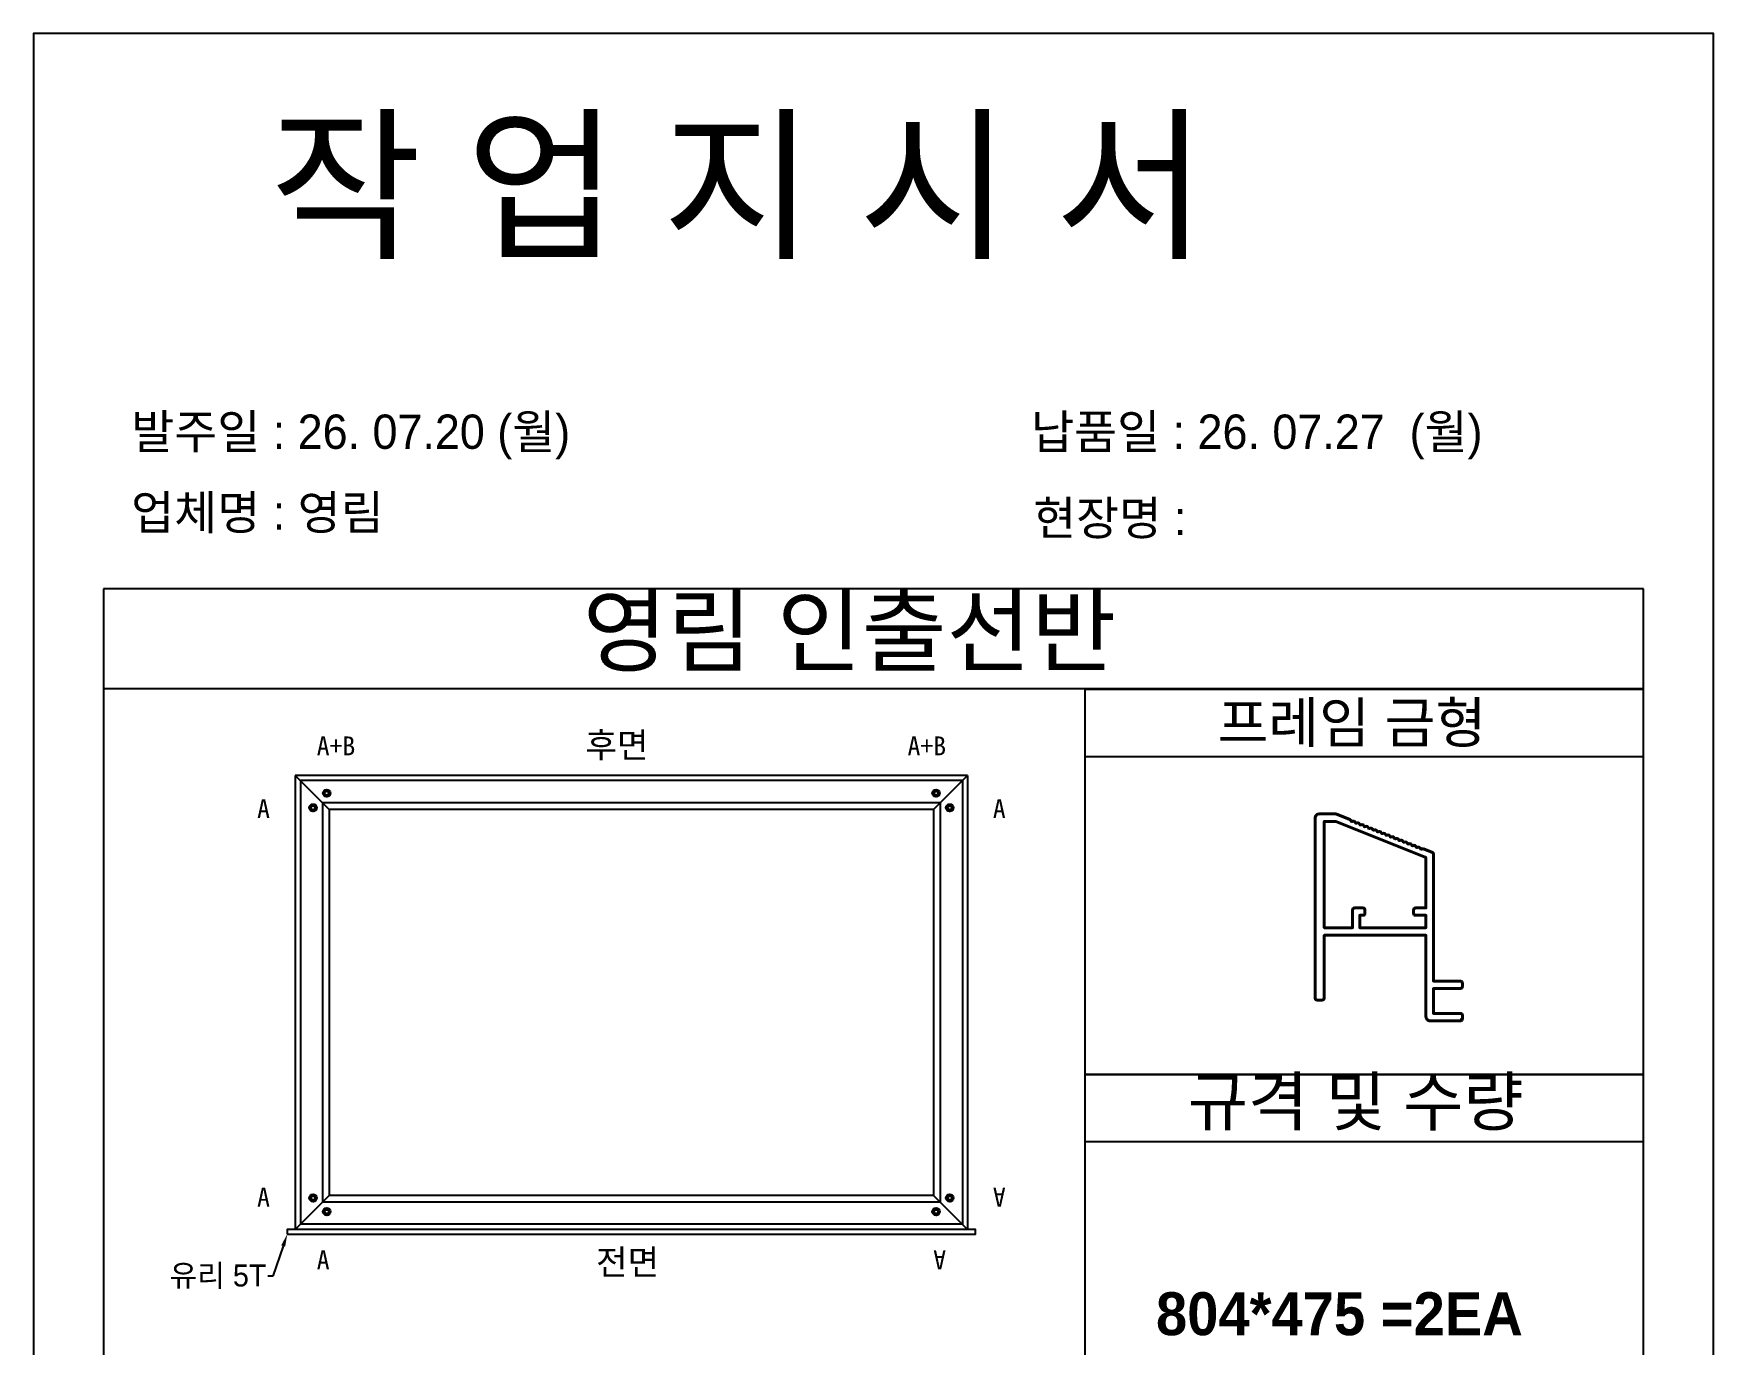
# Model space of a CAD drawing. Header units: millimetres. Extents: x -44117 to 256353, y -2095463 to 65325.
# Drawn here: x 97830 to 100501, y -1039911 to -1037828 of the extents above; entities that cross this region are included whole.
import ezdxf
from ezdxf import colors
from ezdxf.entities.mleader import LeaderData, LeaderLine
from ezdxf.math import Vec2, Vec3

# ---------------------------------------------------------------- set-up
doc = ezdxf.new("R2010")
doc.units = ezdxf.units.MM
doc.header["$LTSCALE"] = 10
for name, color, linetype in [('02 Glass', 4, 'Continuous'), ('02 Profile', 3, 'Continuous'), ('A', 1, 'Continuous')]:
    doc.layers.add(name, color=color, linetype=linetype)
doc.layers.add('1', color=2, linetype='Continuous', lineweight=40)
doc.layers.add('D', color=4, linetype='Continuous', lineweight=5)
doc.dimstyles.get("Standard").update_dxf_attribs({"dimtxt": 0.18, "dimasz": 0.18, "dimexe": 0.18, "dimexo": 0.0625, "dimgap": 0.09, "dimtad": 0, "dimtih": 1, "dimtoh": 1, "dimdec": 4, "dimzin": 0, "dimdsep": 46, "dimtxsty": 'Standard', "dimcen": 0.09, "dimadec": 0, "dimazin": 0, "dimtfac": 1, "dimtdec": 4, "dimtofl": 0, "dimtmove": 0, "dimatfit": 3, "dimfxl": 0, "dimtolj": 1, "dimtzin": 0, "dimarcsym": 0})
pattern_1 = [(45, (83856.2743, -1036373.2572), (-0.67351921, 0.67351921), [])]
pattern_2 = [(45, (83878.0243, -1036350.0072), (-0.67351921, 0.67351921), [])]
pattern_3 = [(45, (84074.4193, -1035422.9789), (-0.67351921, 0.67351921), [])]
pattern_4 = [(45, (84096.1693, -1035399.7289), (-0.67351921, 0.67351921), [])]
pattern_5 = [(45, (67201.8214, -1041665.5218), (-0.67351921, 0.67351921), [])]
pattern_6 = [(45, (67223.5714, -1041643.7718), (-0.67351921, 0.67351921), [])]
pattern_7 = [(225, (113704.9335, -1042363.0502), (0.67351921, -0.67351921), [])]
pattern_8 = [(225, (113683.1835, -1042384.8002), (0.67351921, -0.67351921), [])]

# ---------------------------------------------------------------- blocks, each defined once
blk = doc.blocks.new('*D7950')
at = {"layer": 'D', "color": 0, "lineweight": -2}
for p, q in [((100100.6, -1039396.3), (100100.5, -1039396.1)), ((100100.8, -1039396.3), (100100.6, -1039396.3))]:
    blk.add_line(p, q, dxfattribs=at)
at = {"layer": 'D', "color": 0, "insert": (100101.4, -1039396.3), "char_height": 0.18, "attachment_point": 5, "bg_fill": 3, "box_fill_scale": 1.1, "bg_fill_color": 257, "bg_fill_transparency": 0}
blk.add_mtext('\\A1;R3.2877', dxfattribs=at)
at = {"layer": 'D', "color": 0, "lineweight": -2}
for p, q in [((100098.3, -1039393.4), (100098.4, -1039393.4)), ((100098.4, -1039393.5), (100098.4, -1039393.3))]:
    blk.add_line(p, q, dxfattribs=at)
at = {"layer": 'D', "color": 0}
blk.add_solid([(100100.5, -1039396.1), (100100.5, -1039396.2), (100100.4, -1039396)], dxfattribs=at)
at = {"layer": 'Defpoints', "color": 0}
for p in [(100098.4, -1039393.4), (100100.4, -1039396)]:
    blk.add_point(p, dxfattribs=at)

msp = doc.modelspace()

# ---------------------------------------------------------------- hatches: boundary and pattern name
at = {"layer": 'A'}
h = msp.add_hatch(dxfattribs=at)
h.set_pattern_fill('ANSI31', color=1, scale=0.3)
h.set_pattern_definition(pattern_2)
h.paths.add_polyline_path([(98290.23137, -1039034.85371, 1), (98302.23137, -1039034.85371, 1)])
h.paths.add_polyline_path([(98299.23137, -1039034.85371, -1), (98293.23137, -1039034.85371, -1)], flags=16)
h = msp.add_hatch(dxfattribs=at)
h.set_pattern_fill('ANSI31', color=1, scale=0.3)
h.set_pattern_definition(pattern_2)
h.paths.add_polyline_path([(98290.23137, -1039034.85371, 1), (98302.23137, -1039034.85371, 1)])
h.paths.add_polyline_path([(98299.23137, -1039034.85371, -1), (98293.23137, -1039034.85371, -1)], flags=16)
h = msp.add_hatch(dxfattribs=at)
h.set_pattern_fill('ANSI31', color=1, scale=0.3)
h.set_pattern_definition(pattern_4)
h.paths.add_polyline_path([(99270.97637, -1039034.85371, -1), (99258.97637, -1039034.85371, -1)])
h.paths.add_polyline_path([(99261.97637, -1039034.85371, 1), (99267.97637, -1039034.85371, 1)], flags=16)
h = msp.add_hatch(dxfattribs=at)
h.set_pattern_fill('ANSI31', color=1, scale=0.3)
h.set_pattern_definition(pattern_4)
h.paths.add_polyline_path([(99270.97637, -1039034.85371, -1), (99258.97637, -1039034.85371, -1)])
h.paths.add_polyline_path([(99261.97637, -1039034.85371, 1), (99267.97637, -1039034.85371, 1)], flags=16)
h = msp.add_hatch(dxfattribs=at)
h.set_pattern_fill('ANSI31', color=1, scale=0.3)
h.set_pattern_definition(pattern_1)
h.paths.add_polyline_path([(98268.48137, -1039058.10371, 1), (98280.48137, -1039058.10371, 1)])
h.paths.add_polyline_path([(98277.48137, -1039058.10371, -1), (98271.48137, -1039058.10371, -1)], flags=16)
h = msp.add_hatch(dxfattribs=at)
h.set_pattern_fill('ANSI31', color=1, scale=0.3)
h.set_pattern_definition(pattern_1)
h.paths.add_polyline_path([(98268.48137, -1039058.10371, 1), (98280.48137, -1039058.10371, 1)])
h.paths.add_polyline_path([(98277.48137, -1039058.10371, -1), (98271.48137, -1039058.10371, -1)], flags=16)
h = msp.add_hatch(dxfattribs=at)
h.set_pattern_fill('ANSI31', color=1, scale=0.3)
h.set_pattern_definition(pattern_3)
h.paths.add_polyline_path([(99292.72637, -1039058.10371, -1), (99280.72637, -1039058.10371, -1)])
h.paths.add_polyline_path([(99283.72637, -1039058.10371, 1), (99289.72637, -1039058.10371, 1)], flags=16)
h = msp.add_hatch(dxfattribs=at)
h.set_pattern_fill('ANSI31', color=1, scale=0.3)
h.set_pattern_definition(pattern_3)
h.paths.add_polyline_path([(99292.72637, -1039058.10371, -1), (99280.72637, -1039058.10371, -1)])
h.paths.add_polyline_path([(99283.72637, -1039058.10371, 1), (99289.72637, -1039058.10371, 1)], flags=16)
h = msp.add_hatch(dxfattribs=at)
h.set_pattern_fill('ANSI31', color=1, scale=0.3)
h.set_pattern_definition(pattern_5)
h.paths.add_polyline_path([(98268.48137, -1039678.20371, -1), (98280.48137, -1039678.20371, -1)])
h.paths.add_polyline_path([(98277.48137, -1039678.20371, 1), (98271.48137, -1039678.20371, 1)], flags=16)
h = msp.add_hatch(dxfattribs=at)
h.set_pattern_fill('ANSI31', color=1, scale=0.3)
h.set_pattern_definition(pattern_5)
h.paths.add_polyline_path([(98268.48137, -1039678.20371, -1), (98280.48137, -1039678.20371, -1)])
h.paths.add_polyline_path([(98277.48137, -1039678.20371, 1), (98271.48137, -1039678.20371, 1)], flags=16)
h = msp.add_hatch(dxfattribs=at)
h.set_pattern_fill('ANSI31', color=1, scale=0.3, angle=180)
h.set_pattern_definition(pattern_7)
h.paths.add_polyline_path([(99292.72637, -1039678.20371, 1), (99280.72637, -1039678.20371, 1)])
h.paths.add_polyline_path([(99283.72637, -1039678.20371, -1), (99289.72637, -1039678.20371, -1)], flags=16)
h = msp.add_hatch(dxfattribs=at)
h.set_pattern_fill('ANSI31', color=1, scale=0.3, angle=180)
h.set_pattern_definition(pattern_7)
h.paths.add_polyline_path([(99292.72637, -1039678.20371, 1), (99280.72637, -1039678.20371, 1)])
h.paths.add_polyline_path([(99283.72637, -1039678.20371, -1), (99289.72637, -1039678.20371, -1)], flags=16)
h = msp.add_hatch(dxfattribs=at)
h.set_pattern_fill('ANSI31', color=1, scale=0.3)
h.set_pattern_definition(pattern_6)
h.paths.add_polyline_path([(98290.23137, -1039699.95371, -1), (98302.23137, -1039699.95371, -1)])
h.paths.add_polyline_path([(98299.23137, -1039699.95371, 1), (98293.23137, -1039699.95371, 1)], flags=16)
h = msp.add_hatch(dxfattribs=at)
h.set_pattern_fill('ANSI31', color=1, scale=0.3)
h.set_pattern_definition(pattern_6)
h.paths.add_polyline_path([(98290.23137, -1039699.95371, -1), (98302.23137, -1039699.95371, -1)])
h.paths.add_polyline_path([(98299.23137, -1039699.95371, 1), (98293.23137, -1039699.95371, 1)], flags=16)
h = msp.add_hatch(dxfattribs=at)
h.set_pattern_fill('ANSI31', color=1, scale=0.3, angle=180)
h.set_pattern_definition(pattern_8)
h.paths.add_polyline_path([(99270.97637, -1039699.95371, 1), (99258.97637, -1039699.95371, 1)])
h.paths.add_polyline_path([(99261.97637, -1039699.95371, -1), (99267.97637, -1039699.95371, -1)], flags=16)
h = msp.add_hatch(dxfattribs=at)
h.set_pattern_fill('ANSI31', color=1, scale=0.3, angle=180)
h.set_pattern_definition(pattern_8)
h.paths.add_polyline_path([(99270.97637, -1039699.95371, 1), (99258.97637, -1039699.95371, 1)])
h.paths.add_polyline_path([(99261.97637, -1039699.95371, -1), (99267.97637, -1039699.95371, -1)], flags=16)

# ---------------------------------------------------------------- linework, layer by layer
for p, q in [((100389.43698, -1038710.18537), (97941.52382, -1038710.18537)), ((100389.43698, -1038869.14077), (97941.52382, -1038869.14077)), ((99501.63247, -1038869.14077), (99501.63247, -1041493.22465))]:
    msp.add_line(p, q)
for points in [[(97830.25503, -1041604.49343), (100500.70576, -1041604.49343), (100500.70576, -1037827.71311), (97830.25503, -1037827.71311)], [(100389.53121, -1038869.88113), (99501.63247, -1038869.88113), (99501.63247, -1038976.51413), (100389.53121, -1038976.51413)], [(100389.53121, -1039481.81643), (99501.63247, -1039481.81643), (99501.63247, -1039588.44943), (100389.53121, -1039588.44943)]]:
    msp.add_lwpolyline(points, close=True)
msp.add_lwpolyline([(97941.52382, -1038710.18537), (97941.52382, -1041493.22465), (100389.43698, -1041493.22465), (100389.43698, -1038710.18537)])
at = {"layer": '02 Glass'}
msp.add_lwpolyline([(98233.53137, -1039735.65371), (99327.67637, -1039735.65371), (99327.67637, -1039728.15371), (98233.53137, -1039728.15371)], close=True, dxfattribs=at)
at = {"layer": '02 Profile'}
for p, q in [((99314.92637, -1039006.65371), (98246.28137, -1039006.65371)), ((98300.28137, -1039060.65371), (98246.28137, -1039006.65371)), ((98246.28137, -1039006.65371), (98246.28137, -1039728.15371)), ((98246.28137, -1039006.65371), (98300.28137, -1039060.65371)), ((99306.77654, -1039014.80353), (98254.4312, -1039014.80353)), ((98254.4312, -1039014.80353), (98254.4312, -1039720.00388)), ((99314.92637, -1039006.65371), (99260.92637, -1039060.65371)), ((99314.92637, -1039006.65371), (99260.92637, -1039060.65371)), ((99306.77654, -1039014.80353), (99306.77654, -1039720.00388)), ((99314.92637, -1039006.65371), (99314.92637, -1039728.15371)), ((99271.42637, -1039050.15371), (98289.78137, -1039050.15371)), ((98289.78137, -1039050.15371), (98289.78137, -1039684.65371)), ((99260.92637, -1039060.65371), (98300.28137, -1039060.65371)), ((98300.28137, -1039060.65371), (98300.28137, -1039674.15371)), ((99260.92637, -1039060.65371), (99260.92637, -1039674.15371)), ((99271.42637, -1039050.15371), (99271.42637, -1039684.65371)), ((98300.28137, -1039674.15371), (98246.28137, -1039728.15371)), ((98246.28137, -1039728.15371), (98300.28137, -1039674.15371)), ((99271.42637, -1039684.65371), (98289.78137, -1039684.65371)), ((99260.92637, -1039674.15371), (98300.28137, -1039674.15371)), ((99314.92637, -1039728.15371), (99260.92637, -1039674.15371)), ((99314.92637, -1039728.15371), (99260.92637, -1039674.15371)), ((99314.92637, -1039728.15371), (98246.28137, -1039728.15371)), ((99306.77654, -1039720.00388), (98254.4312, -1039720.00388))]:
    msp.add_line(p, q, dxfattribs=at)
at = {"layer": '1'}
msp.add_lwpolyline([(100042.53573, -1039136.35422), (99900.43396, -1039079.75433), (99882.02278, -1039079.75433), (99882.02278, -1039248.74293), (99927.0645, -1039248.74293), (99927.0645, -1039220.46857, -0.4142135624), (99930.35221, -1039217.18086), (99943.50308, -1039217.18086, -0.4142135624), (99946.79079, -1039220.46857), (99946.79079, -1039225.72892, -0.4142135624), (99943.50308, -1039229.01663), (99938.5715, -1039229.01663), (99938.5715, -1039248.74293), (100043.77842, -1039248.74293), (100043.77842, -1039229.01663), (100027.33984, -1039229.01663, -0.4142135624), (100024.05212, -1039225.72892), (100024.05212, -1039220.46857, -0.4142135624), (100027.33984, -1039217.18086), (100043.77842, -1039217.18086), (100043.77842, -1039138.18683, 0.3070783015)], format="xyb", close=True, dxfattribs=at)
at = {"layer": 'A'}
for p, q in [((98246.28137, -1039006.65371), (98299.68137, -1039060.05371)), ((99314.92637, -1039006.65371), (99261.52637, -1039060.05371)), ((98246.28137, -1039728.15371), (98299.68137, -1039674.75371)), ((99314.92637, -1039728.15371), (99261.52637, -1039674.75371))]:
    msp.add_line(p, q, dxfattribs=at)
at = {"layer": 'A', "color": 242, "true_color": 0xcd2027}
for centre, radius in [((98296.23137, -1039034.85371), 6), ((98296.23137, -1039034.85371), 6), ((98296.23137, -1039034.85371), 3), ((99264.97637, -1039034.85371), 6), ((99264.97637, -1039034.85371), 6), ((99264.97637, -1039034.85371), 3), ((98274.48137, -1039058.10371), 6), ((98274.48137, -1039058.10371), 6), ((98274.48137, -1039058.10371), 3), ((99286.72637, -1039058.10371), 6), ((99286.72637, -1039058.10371), 6), ((99286.72637, -1039058.10371), 3), ((98274.48137, -1039678.20371), 6), ((98274.48137, -1039678.20371), 6), ((98274.48137, -1039678.20371), 3), ((99286.72637, -1039678.20371), 6), ((99286.72637, -1039678.20371), 6), ((99286.72637, -1039678.20371), 3), ((98296.23137, -1039699.95371), 6), ((98296.23137, -1039699.95371), 6), ((98296.23137, -1039699.95371), 3), ((99264.97637, -1039699.95371), 6), ((99264.97637, -1039699.95371), 6), ((99264.97637, -1039699.95371), 3)]:
    msp.add_circle(centre, radius, dxfattribs=at)

# ---------------------------------------------------------------- texts
for s, width, gutter_width, heights, insert, char_height, attachment_point in [('{\\fGulim|b0|i0|c129|p50;작 업 지 시 서}', 4553.9528048, 17.21164, [-214.58863], (98205.68879, -1037972.45745), 192.7704086, 1), ('\\pt11;{\\fGulim|b0|i0|c129|p50;발주일 : 26. 07.20 (월)}', 5257.1634623, 19.86943, [54.84616], (97985.39113, -1038433.1471), 54.5217024, 1), ('{\\fGulim|b0|i0|c129|p50;납품일 : 26. 07.27  (월)}', 5257.1634623, 19.86943, [55.77782], (99415.95474, -1038433.1471), 54.5217024, 1), ('{\\fGulim|b0|i0|c129|p50;업체명 : 영림}', 5257.1634623, 19.86943, [57.40323], (97985.39113, -1038561.35445), 54.5217024, 1), ('{\\fGulim|b0|i0|c129|p50;현장명 :  }', 5221.1406308, 19.73328, [60.42093], (99419.7588, -1038570.49799), 54.1481119, 1), ('{\\fGulim|b0|i0|c129|p50;영림 인출선반}', 2538.6306726, 9.59474, [-119.91001], (98703.07362, -1038722.89651), 107.4611207, 1), ('{\\f굴림|b1|i0|c129|p50;프레임 금형}', 19448.9777018, 250.13109, [-71.72126], (99712.50113, -1038890.51737), 64.3194219, 1), ('{\\f굴림|b1|i0|c129|p50;후면}', 12072.7918459, 155.2668, [-44.36194], (98707.55288, -1038938.45777), 39.9257485, 1), ('A+B', 46.0503167, 116.00573, [-30], (98280.37421, -1038944.74127, -0.0857), 30, 1), ('A+B', 46.0503167, 116.00573, [-30], (99280.83353, -1038944.74127, -0.0857), 30, 3), ('A', 46.0503167, 116.00573, [-30], (98185.57197, -1039044.48687, -0.0857), 30, 1), ('A', 46.0503167, 116.00573, [-30], (99375.63577, -1039044.48687, -0.0857), 30, 3), ('{\\f굴림|b1|i0|c129|p50;규격 및 수량}', 23047.5408631, 296.4118, [-85.19319], (99665.14212, -1039486.73099), 76.220176, 1), ('A', 46.0503167, 116.00573, [-30], (98185.57197, -1039691.82054, -0.0857), 30, 7), ('A', 46.0503167, 116.00573, [-30], (98280.37421, -1039791.56614, -0.0857), 30, 7), ('{\\f굴림|b1|i0|c129|p50;전면}', 12072.7918459, 155.2668, [-43.09446], (98724.49081, -1039760.3162), 39.9257485, 1), ('{\\f굴림|b1|i0|c129|p50;804*475 =2EA}', 20631.3561005, 265.33752, [-70.30542], (99614.55096, -1039828.05698), 68.2296477, 1)]:
    msp.add_mtext_dynamic_manual_height_columns(s, width=width, gutter_width=gutter_width, heights=heights, dxfattribs=dict(insert=insert, char_height=char_height, attachment_point=attachment_point))
at = {"char_height": 30, "attachment_point": 1, "rotation": 180}
for insert in [(99375.63577, -1039691.82054, -0.0857), (99280.83353, -1039791.56614, -0.0857)]:
    msp.add_mtext_dynamic_manual_height_columns('A', width=46.0503167, gutter_width=116.00573, heights=[-30], dxfattribs=dict(at, insert=insert))

# ---------------------------------------------------------------- leaders
ml = msp.add_multileader_mtext('Standard')
ml.set_content('{\\fGulim|b0|i0|c129|p50;유리 5T}', color=256)
ml.set_leader_properties()
ml.build(insert=Vec2(0, 0))
ml.multileader.update_dxf_attribs({"arrow_head_size": 20})
ctx = ml.context
ctx.base_point, ctx.char_height, ctx.arrow_head_size, ctx.plane_origin = Vec3(98038.16328, -1039802.57252), 35, 20, Vec3(98233.53137, -1039735.65371)
ctx.text_align_type = 2
notes = []
notes.append((ctx, [(0, (1, 1, 0), (98210.48285, -1039802.57252), (-1, 0), 8, [(0, [(98233.53137, -1039735.65371)], 0, [])])]))
ctx.mtext.insert, ctx.mtext.alignment, ctx.mtext.flow_direction = Vec3(98200.48285, -1039783.88411), 3, 5
for ctx, leaders in notes:
    for number, flags, end, landing, length, lines in leaders:
        leader = LeaderData()
        leader.index, (leader.has_last_leader_line, leader.has_dogleg_vector, leader.attachment_direction) = number, flags
        leader.last_leader_point, leader.dogleg_vector, leader.dogleg_length = Vec3(end), Vec3(landing), length
        for number, points, colour, breaks in lines:
            line = LeaderLine()
            line.index, line.vertices, line.color, line.breaks = number, Vec3.list(points), colors.encode_raw_color(colour), breaks
            leader.lines.append(line)
        ctx.leaders.append(leader)

# ---------------------------------------------------------------- next in the draw order: dimensions: what is measured, and where the dimension line sits
at = {"layer": 'D'}
dim = msp.add_radius_dim(center=(100098.35443, -1039393.40245), mpoint=(100100.37721, -1039395.99425), dimstyle='Standard', override={"dimfxl": 13, "dimtfill": 1, "dimarcsym": 1}, dxfattribs=at)
dim.commit()
dim.dimension.update_dxf_attribs({"geometry": '*D7950', "text_midpoint": (100101.4087, -1039396.27805)})

# ---------------------------------------------------------------- next in the draw order: linework, layer by layer
msp.add_lwpolyline([(100389.53121, -1038869.88113), (99501.63247, -1038869.88113), (99501.63247, -1039481.81643), (100389.53121, -1039481.81643)], close=True)
at = {"layer": '1', "linetype": 'Continuous'}
msp.add_lwpolyline([(99867.55675, -1039074.49398, -0.4142135624), (99874.13218, -1039067.91855), (99874.13218, -1039067.91855), (99900.43396, -1039067.91855), (99922.61827, -1039076.75468, -0.2391202845), (99924.58485, -1039078.9864, 0.507244027), (99926.55644, -1039079.7717, -0.507244027), (99931.48543, -1039081.73494, 0.507244027), (99933.45703, -1039082.52024, -0.507244027), (99938.38602, -1039084.48348, 0.507244027), (99940.35761, -1039085.26878, -0.507244027), (99945.2866, -1039087.23202, 0.507244027), (99947.2582, -1039088.01732, -0.507244027), (99952.18719, -1039089.98056, 0.507244027), (99954.15879, -1039090.76586, -0.507244027), (99959.08778, -1039092.7291, 0.507244027), (99961.05937, -1039093.5144, -0.507244027), (99965.98836, -1039095.47764, 0.507244027), (99967.95996, -1039096.26294, -0.507244027), (99972.88895, -1039098.22618, 0.507244027), (99974.86055, -1039099.01148, -0.507244027), (99979.78954, -1039100.97472, 0.5072440269), (99981.76113, -1039101.76002, -0.507244027), (99986.69012, -1039103.72326, 0.507244027), (99988.66172, -1039104.50856, -0.507244027), (99993.59071, -1039106.4718, 0.507244027), (99995.5623, -1039107.2571, -0.507244027), (100000.49129, -1039109.22034, 0.507244027), (100002.46289, -1039110.00564, -0.507244027), (100007.39188, -1039111.96888, 0.507244027), (100009.36348, -1039112.75418, -0.507244027), (100014.29247, -1039114.71742, 0.507244027), (100016.26406, -1039115.50272, -0.507244027), (100021.19305, -1039117.46596, 0.507244027), (100023.16465, -1039118.25126, -0.507244027), (100028.09364, -1039120.2145, 0.507244027), (100030.06523, -1039120.9998, -0.5070859448), (100034.99381, -1039122.96144, 0.5106345368), (100036.97776, -1039123.73815, -0.2375027855), (100039.82532, -1039123.43887), (100054.37135, -1039129.23263, -0.3070783015), (100055.61404, -1039131.06524), (100055.61404, -1039333.566), (100098.35443, -1039333.566, -0.4142135624), (100101.64215, -1039336.85372), (100101.64215, -1039342.11407, -0.4142135624), (100098.35443, -1039345.40178), (100055.61404, -1039345.40178), (100055.61404, -1039384.85438), (100098.35443, -1039384.85438, -0.4142135624), (100101.64215, -1039388.1421), (100101.64215, -1039393.40245, -0.4142135624), (100098.35443, -1039396.69017), (100050.35381, -1039396.69017), (100050.35377, -1039396.69016, -0.4142135624), (100043.77834, -1039390.11473), (100043.77826, -1039390.11472), (100043.77826, -1039260.57871), (99882.02278, -1039260.57871), (99882.02278, -1039360.52527, -0.4142135624), (99878.73507, -1039363.81299), (99870.84455, -1039363.81299, -0.4142135624), (99867.55683, -1039360.52527), (99867.55683, -1039074.49398)], format="xyb", dxfattribs=at)

doc.saveas('drawing.dxf')
